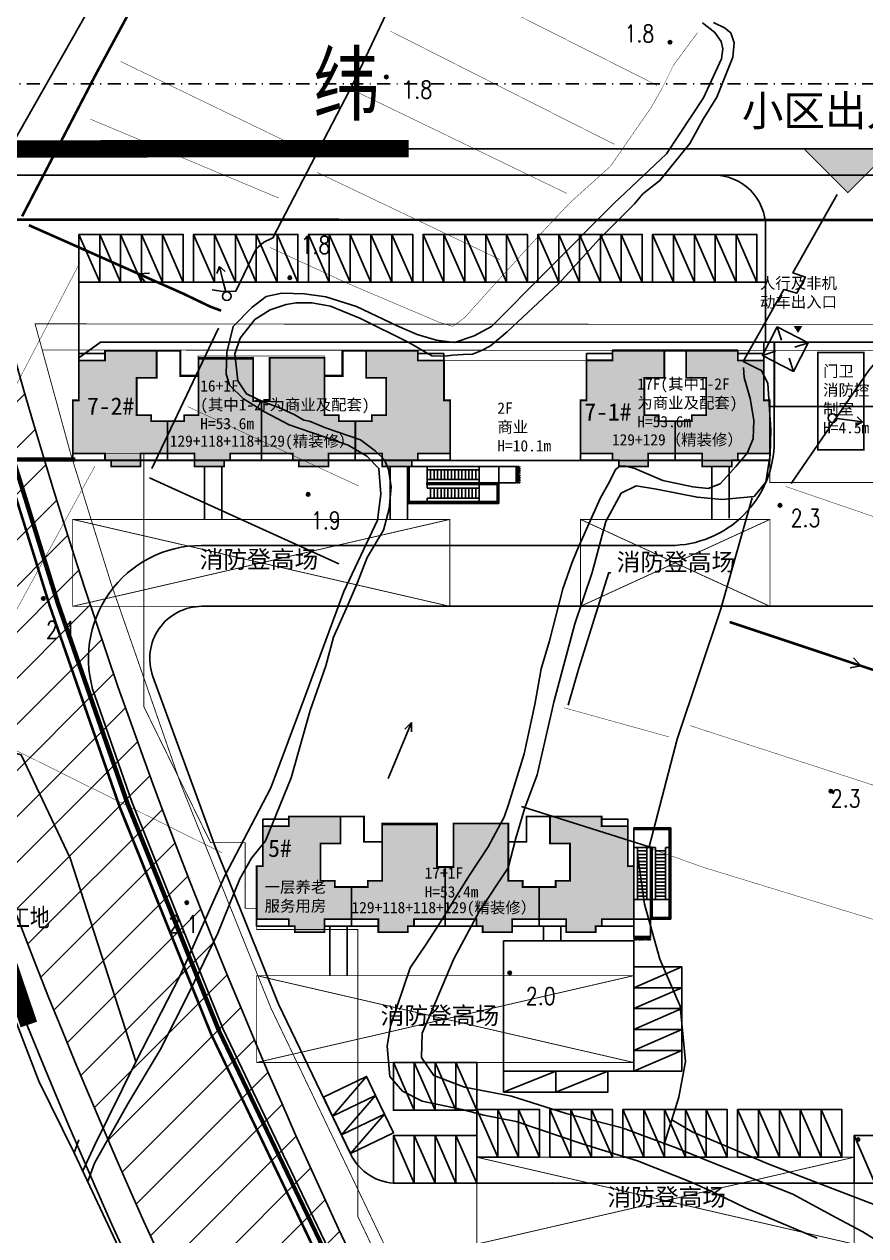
# Model space of a CAD drawing. Header units: millimetres. Extents: x 509011 to 512133, y 3502040 to 3502468.
# Drawn here: x 509215.7 to 509312.5, y 3502243.5 to 3502382.9 of the extents above; entities that cross this region are included whole.
import ezdxf
from ezdxf.enums import TextEntityAlignment as Align
from ezdxf.xclip import XClip

# ---------------------------------------------------------------- set-up
doc = ezdxf.new("R2010")
doc.units = ezdxf.units.MM
doc.header["$XCLIPFRAME"] = 0
for name, pattern in [('05-108-2 (01) 3F(2013 1018)$0$X-ME SHAFT SH$0$X_1st core$0$CENTER', [2, 1.25, -0.25, 0.25, -0.25]), ('AX-6-P01-50$0$AX-6-RF-50$0$Cells for Lilly - Default$0$DASHED', [0.75, 0.5, -0.25]), ('CENTER', [2, 1.25, -0.25, 0.25, -0.25]), ('DASH', [0.35, 0.25, -0.1]), ('DASHDOT', [1, 0.5, -0.25, 0, -0.25])]:
    doc.linetypes.add(name, pattern=pattern)
for name, color, linetype in [('0-禁止车辆开口方向', 251, 'Continuous'), ('A-RAIL', 2, 'Continuous'), ('A-ROOF-DRAN', 175, 'Continuous'), ('A-防火分区', 6, 'Continuous'), ('DM-尺寸标注', 251, 'Continuous'), ('dx', 251, 'Continuous'), ('HX-地块线', 253, 'DASHDOT'), ('JZD', 1, 'Continuous'), ('M-地下车库-UN CARBARN', 180, 'DASH'), ('RD-中线', 253, 'DASHDOT'), ('RD-侧石线', 253, 'Continuous'), ('RD-红线', 253, 'Continuous'), ('WALL', 9, 'Continuous'), ('xf', 34, 'Continuous'), ('YD-G1', 251, 'Continuous'), ('停车位', 9, 'Continuous'), ('小区道路', 254, 'Continuous'), ('文字', 7, 'Continuous'), ('标注', 3, 'Continuous'), ('路名', 253, 'Continuous')]:
    doc.layers.add(name, color=color, linetype=linetype)
doc.layers.add('32围墙边线', color=61, linetype='Continuous', lineweight=60)
doc.layers.add('填充', color=7, linetype='Continuous', plot=False)
doc.styles.add('CHART', font='ROMANS.shx', dxfattribs={"height": 2.4, "bigfont": 'hzdx.shx'})
doc.styles.add('DIMHT', font='simhei.ttf', dxfattribs={"width": 0.8})
doc.styles.add('GCD', font='ROMANS.shx', dxfattribs={"width": 0.8, "height": 2, "bigfont": 'hzdx.shx'})
doc.styles.get("Standard").update_dxf_attribs({"font": 'txt', "bigfont": 'gbcbig.shx'})
doc.linetypes.add('FENCELINE2', pattern='A,0.25,-0.1,[132,ltypeshp.shx,S=0.1,R=0,X=-0.1,Y=0],-0.1,1', length=1.45)
pattern_1 = [(45, (0, 0), (-2.6516504294, 2.6516504294), [])]

# ---------------------------------------------------------------- blocks, each defined once
blk = doc.blocks.new('ERHRYJUGYKI')
at = {"layer": 'JZD', "color": 8, "linetype": '05-108-2 (01) 3F(2013 1018)$0$X-ME SHAFT SH$0$X_1st core$0$CENTER', "ltscale": 5, "flags": 128}
blk.add_lwpolyline([(509218.62, 3502316.03), (509213.83, 3502331.37), (509207.07, 3502356.13), (509207.94, 3502357.26), (509210.41, 3502360.47), (509292.17, 3502360.41), (509364.21, 3502360.42), (509357.12, 3502328.01), (509383.37, 3502238.71), (509350.51, 3502155.43), (509318.65, 3502131.93), (509314.71, 3502129.02), (509310.39, 3502135.01), (509299.73, 3502150.26), (509284.29, 3502174.12), (509267.22, 3502204.72), (509258.95, 3502221.32), (509237.17, 3502266.75), (509226.65, 3502292.91)], close=True, dxfattribs=at)
blk = doc.blocks.new('B811C1')
at = {"layer": 'dx'}
for p, q in [((-3.5, 0), (3.5, 0)), ((3.5, 0), (2.5, 0.4)), ((2.5, -0.4), (3.5, 0))]:
    blk.add_line(p, q, dxfattribs=at)
blk = doc.blocks.new('B1021A')
at = {"layer": 'dx'}
for radius in [0.2, 0.15, 0.1, 0.05]:
    blk.add_circle((0, 0), radius, dxfattribs=at)
blk = doc.blocks.new('B831')
at = {"layer": 'dx'}
for p, q in [((-1.1, 0.6), (0, 0)), ((0, 0), (-1.1, -0.6))]:
    blk.add_line(p, q, dxfattribs=at)
blk = doc.blocks.new('B712A3')
at = {"layer": 'dx'}
for p, q in [((0.5, 0), (2, 0)), ((2, 0), (3.5, 0)), ((3.5, 0), (2.8, 0.5)), ((3.5, 0), (2.8, -0.5))]:
    blk.add_line(p, q, dxfattribs=at)
blk = doc.blocks.new('B713')
at = {"layer": 'dx'}
blk.add_circle((0, 0), 0.5, dxfattribs=at)
blk = doc.blocks.new('abcdefghijk')
at = {"layer": 'dx'}
h = blk.add_hatch(dxfattribs=at)
h.set_pattern_fill('ANSI31', color=256, scale=30, style=0)
h.set_pattern_definition(pattern_1)
h.paths.add_polyline_path([(509210.312, 3502360.336), (509195.021, 3502340.496), (509196.322, 3502335.555, 0.0947081), (509311.783, 3502107.838), (509314.23, 3502104.914), (509343.53, 3502103.429, -0.0327637), (509375.127, 3502130.434), (509361.674, 3502151.027), (509396.045, 3502238.141), (509369.502, 3502328.443), (509377.628, 3502365.59), (509365.344, 3502365.59), (509357.123, 3502328.006), (509383.369, 3502238.711), (509350.512, 3502155.431), (509318.652, 3502131.927, -0.0966524)])
at = {"layer": 'YD-G1'}
h = blk.add_hatch(dxfattribs=at)
h.set_pattern_fill('ANSI31', color=256, scale=30, style=0)
h.set_pattern_definition(pattern_1)
h.paths.add_polyline_path([(508668.589, 3502190.464), (508668.589, 3502258.554), (508668.589, 3502258.554), (508900.585, 3502258.554), (508900.585, 3502258.554), (509200.713, 3501964.355), (509200.713, 3501964.355, 0.1040717), (509272.885, 3502044.84), (509272.885, 3502044.84, -0.0028375), (509274.819, 3502048.147), (509274.819, 3502048.147), (509273.979, 3502058.966), (509273.979, 3502058.966), (509272.487, 3502060.762, -0.1156575), (509126.861, 3502365.59), (509126.861, 3502365.59), (509131.62, 3502365.59), (509131.62, 3502365.59), (509151.056, 3502350.306), (509151.056, 3502350.306), (509152.978, 3502342.387, 0.1073312), (509290.96, 3502069.719), (509293.428, 3502066.845), (509293.428, 3502066.845), (509295.256, 3502043.284), (509295.256, 3502043.284, 0.0077479), (509290.205, 3502034.84, -0.1447456), (509174.049, 3501924.505), (509174.049, 3501924.505), (509170.196, 3501934.564, 0.1827118), (509156.091, 3501950.413, -0.156056), (509070.458, 3502037.137, 0.2825101), (508820.75, 3502190.464)])
at = {"layer": '0-禁止车辆开口方向', "const_width": 2, "flags": 128}
for points in [[(509209.907, 3502368.59), (509259.907, 3502368.639)], [(509190.539, 3502343.604), (509216.206, 3502267.833)]]:
    blk.add_lwpolyline(points, dxfattribs=at)
at = {"layer": 'dx'}
for q in [(509221.971, 3502254.572), (509239.626, 3502214.372)]:
    blk.add_line((509221.429, 3502253.067), q, dxfattribs=at)
at = {"layer": 'dx', "flags": 128}
for points in [[(509221.429, 3502253.067), (509217.369, 3502261.295), (509211.961, 3502275.296), (509202.343, 3502301.744), (509195.511, 3502322.696), (509187.398, 3502351.858), (509180.892, 3502379.094), (509176.208, 3502403.289), (509173.075, 3502422.804), (509169.181, 3502452.591), (509167.094, 3502479.051), (509166.07, 3502500)], [(509293.694, 3502383.122), (509295.134, 3502382.006), (509295.854, 3502380.962), (509296.034, 3502380.098), (509295.89, 3502378.982), (509293.802, 3502374.482), (509289.554, 3502368.038), (509283.506, 3502362.314), (509275.694, 3502354.466), (509269.43, 3502348.166), (509267.45, 3502347.086), (509265.182, 3502346.33), (509263.094, 3502346.582), (509260.862, 3502347.23), (509258.558, 3502348.238), (509253.914, 3502350.47), (509250.386, 3502351.586), (509247.902, 3502351.91), (509245.31, 3502351.982), (509243.51, 3502351.622), (509241.854, 3502350.362), (509239.694, 3502348.166), (509238.974, 3502345.178), (509238.902, 3502342.73), (509239.298, 3502341.398), (509240.882, 3502339.85), (509243.33, 3502338.338), (509246.138, 3502336.862), (509249.954, 3502335.53), (509252.942, 3502334.522), (509255.066, 3502333.226), (509256.47, 3502331.822), (509256.686, 3502328.87), (509256.326, 3502325.882), (509252.438, 3502317.674), (509248.046, 3502305.722), (509244.05, 3502295.066), (509238.722, 3502284.878), (509233.61, 3502273.466), (509228.534, 3502263.602), (509223.782, 3502253.99), (509222.398, 3502251.006)], [(509294.949, 3502383.13), (509296.245, 3502382.53), (509296.941, 3502381.954), (509297.325, 3502380.802), (509297.181, 3502379.17), (509295.357, 3502374.538), (509293.773, 3502372.018), (509292.237, 3502369.21), (509288.805, 3502364.962), (509286.837, 3502363.426), (509285.877, 3502362.274), (509281.869, 3502358.266), (509277.189, 3502353.106), (509271.237, 3502347.538), (509269.317, 3502345.93), (509268.189, 3502345.354), (509267.229, 3502344.97), (509266.173, 3502344.946), (509264.949, 3502344.85), (509264.013, 3502344.754), (509262.573, 3502344.802), (509259.909, 3502346.338), (509254.341, 3502349.074), (509250.909, 3502350.514), (509248.773, 3502350.874), (509246.973, 3502350.898), (509245.821, 3502350.682), (509243.973, 3502350.082), (509242.197, 3502348.954), (509240.517, 3502346.818), (509239.893, 3502345.018), (509240.229, 3502341.922), (509241.237, 3502340.41), (509243.169, 3502339.486), (509244.946, 3502338.821), (509246.723, 3502338.044), (509247.833, 3502337.378), (509248.5, 3502337.267), (509250.333, 3502336.498), (509254.341, 3502335.106), (509256.045, 3502333.834), (509257.101, 3502332.802), (509257.581, 3502331.698), (509257.869, 3502329.706), (509257.653, 3502327.162), (509257.005, 3502324.714), (509255.133, 3502321.57), (509254.005, 3502318.714), (509252.877, 3502316.026), (509251.245, 3502312.402), (509250.357, 3502309.114), (509248.557, 3502303.954), (509246.373, 3502296.226), (509243.421, 3502288.954), (509241.813, 3502286.986), (509240.469, 3502284.586), (509237.925, 3502278.346), (509234.733, 3502271.674), (509231.325, 3502264.93), (509227.605, 3502258.69), (509223.765, 3502251.874), (509222.982, 3502249.764)], [(509205.179, 3502370.583), (509213.365, 3502367.501), (509224.605, 3502387.341), (509216.885, 3502390.021)], [(509259.685, 3502389.221), (509253.605, 3502376.261), (509244.285, 3502358.381), (509243.245, 3502357.861), (509242.365, 3502357.101), (509240.005, 3502352.221), (509238.565, 3502352.181), (509237.285, 3502352.381)], [(509300.506, 3502343.073), (509298.381, 3502344.13), (509303.061, 3502352.434), (509304.549, 3502351.978), (509305.533, 3502353.85), (509304.093, 3502354.33), (509309.181, 3502363.354)], [(509238.005, 3502347.981), (509230.365, 3502331.821)], [(509302.277, 3502348.119), (509302.77, 3502346.597)], [(509305.853, 3502346.294), (509304.331, 3502345.8)], [(509300.589, 3502344.812), (509302.111, 3502345.306)], [(509304.165, 3502342.987), (509303.672, 3502344.509)], [(509303.893, 3502330.106), (509312.785, 3502343.066), (509314.081, 3502344.65), (509315.773, 3502344.794), (509323.981, 3502342.886), (509334.673, 3502338.494)], [(509306.877, 3502243.258), (509298.789, 3502246.666), (509295.021, 3502248.49), (509292.501, 3502249.666), (509286.237, 3502252.138), (509282.565, 3502253.242), (509279.757, 3502254.154), (509272.269, 3502256.674), (509268.525, 3502257.394), (509266.053, 3502258.066), (509261.445, 3502259.026), (509259.189, 3502260.154), (509257.725, 3502261.834), (509257.437, 3502265.338), (509257.797, 3502267.666), (509260.077, 3502274.338), (509261.925, 3502277.098), (509263.533, 3502279.57), (509266.821, 3502284.922), (509269.053, 3502288.282), (509270.181, 3502290.442), (509270.877, 3502291.69), (509271.429, 3502293.25), (509273.181, 3502298.986), (509274.405, 3502304.674), (509275.125, 3502308.754), (509276.109, 3502311.97), (509277.621, 3502317.97), (509278.677, 3502320.922), (509279.229, 3502322.338), (509281.941, 3502328.386), (509283.021, 3502330.378), (509283.693, 3502331.698), (509284.197, 3502332.106), (509284.845, 3502332.106), (509285.901, 3502331.818), (509289.141, 3502330.45), (509292.573, 3502329.706), (509294.349, 3502329.514), (509295.741, 3502330.066), (509297.517, 3502332.034), (509298.837, 3502333.594), (509299.509, 3502335.25), (509299.605, 3502337.386), (509299.173, 3502339.858), (509298.501, 3502342.306), (509298.405, 3502343.434)], [(509302.623, 3502248.874), (509299.454, 3502250.102), (509294.702, 3502252.01), (509290.67, 3502253.63), (509284.442, 3502255.934), (509277.998, 3502257.59), (509271.734, 3502259.57), (509266.334, 3502260.614), (509262.806, 3502261.946), (509261.366, 3502264.034), (509261.438, 3502266.842), (509262.878, 3502270.118), (509265.074, 3502275.41), (509268.026, 3502280.846), (509271.338, 3502285.85), (509272.238, 3502289.27), (509273.246, 3502292.762), (509274.686, 3502296.578), (509276.63, 3502305.074), (509279.006, 3502313.93), (509281.022, 3502319.834), (509282.57, 3502325.738), (509284.334, 3502328.978), (509286.062, 3502329.806), (509288.402, 3502329.446), (509293.082, 3502328.51), (509295.962, 3502328.258), (509299.634, 3502328.582), (509301.002, 3502330.238), (509301.47, 3502333.406), (509301.578, 3502336.286), (509301.218, 3502341.614), (509300.462, 3502343.162)], [(509230.078, 3502330.738), (509251.845, 3502320.861)], [(509272.886, 3502292.906), (509287.574, 3502288.298), (509290.778, 3502300.682), (509295.818, 3502315.658), (509299.418, 3502328.438)], [(509283.152, 3502319.779), (509282.93, 3502319.834), (509282.474, 3502318.384)], [(509282.474, 3502318.384), (509279.474, 3502308.854), (509278.25, 3502304.57)], [(509286.278, 3502287.218), (509287.034, 3502281.674), (509288.798, 3502275.338), (509291.138, 3502269.938), (509291.75, 3502263.566), (509290.958, 3502259.462), (509289.842, 3502255.79), (509289.266, 3502253.918)], [(509337.507, 3502238.578), (509313.027, 3502247.254), (509301.327, 3502251.754), (509292.507, 3502255.498), (509290.167, 3502256.866)], [(509314.791, 3502242.322), (509312.127, 3502243.978), (509309.031, 3502245.634), (509304.099, 3502248.298), (509302.623, 3502248.874)]]:
    blk.add_lwpolyline(points, dxfattribs=at)
for points, const_width in [([(509254.382, 3502440.182), (509252.15, 3502434.782), (509251.214, 3502431.146), (509249.99, 3502427.15), (509249.81, 3502425.53), (509248.73, 3502422.758), (509244.05, 3502415.63), (509239.334, 3502406.018), (509232.242, 3502392.626), (509223.89, 3502377.146), (509215.426, 3502360.834)], 0.3), ([(509261.045, 3502389.821), (509269.525, 3502385.461), (509288.485, 3502375.901)], 0.05), ([(509293.129, 3502381.982), (509290.393, 3502378.274), (509289.025, 3502375.538), (509287.801, 3502373.378), (509283.121, 3502366.61), (509278.369, 3502362.326), (509273.653, 3502357.286), (509268.829, 3502351.958), (509266.345, 3502349.186), (509264.977, 3502348.178), (509263.501, 3502348.61), (509252.989, 3502353.074), (509243.953, 3502357.25)], 0.05), ([(509257.805, 3502382.141), (509283.605, 3502369.101)], 0.05), ([(509226.765, 3502378.661), (509247.205, 3502368.781)], 0.05), ([(509278.125, 3502363.461), (509253.965, 3502375.141)], 0.05), ([(509244.965, 3502362.941), (509223.285, 3502372.021)], 0.05), ([(509249.365, 3502365.901), (509270.405, 3502355.861)], 0.05), ([(509216.205, 3502359.821), (509233.965, 3502351.941), (509237.045, 3502350.461), (509238.325, 3502349.981)], 0.3), ([(509213.605, 3502339.221), (509222.085, 3502355.541)], 0.05), ([(509234.485, 3502338.941), (509254.125, 3502329.821)], 0.05), ([(509303.257, 3502329.755), (509329.817, 3502320.635), (509335.777, 3502338.915)], 0.05), ([(509206.983, 3502303.126), (509207.805, 3502302.741), (509223.805, 3502332.101)], 0.05), ([(509333.497, 3502301.915), (509296.817, 3502314.155)], 0.3), ([(509289.842, 3502300.934), (509277.782, 3502304.282)], 0.05), ([(509207.945, 3502302.748), (509238.437, 3502287.592)], 0.05), ([(509335.657, 3502288.115), (509292.257, 3502302.235)], 0.05), ([(509387.131, 3502257.143), (509354.331, 3502267.303), (509328.691, 3502275.223), (509293.731, 3502285.943), (509287.811, 3502288.063)], 0.05)]:
    blk.add_lwpolyline(points, dxfattribs=dict(at, const_width=const_width))
blk.add_lwpolyline([(509302.277, 3502348.119), (509305.853, 3502346.294), (509304.165, 3502342.987), (509300.589, 3502344.812)], close=True, dxfattribs=at)
at = {"layer": 'dx', "elevation": -1.55, "flags": 128}
blk.add_lwpolyline([(509199.028, 3502325.027), (509207.774, 3502300.949), (509215.318, 3502298.859), (509220.954, 3502286.976), (509228.515, 3502263.563)], dxfattribs=at)
at = {"layer": 'HX-地块线', "linetype": 'ByBlock', "ltscale": 0.5, "flags": 128}
for points in [[(509126.861, 3502365.59, 0.1156575), (509272.487, 3502060.762), (509273.979, 3502058.966)], [(509210.399, 3502359.996, 0.0965182), (509318.652, 3502131.927, 0.0965182)], [(509210.399, 3502359.996, 0.0965182), (509318.652, 3502131.927, 0.0965182)]]:
    blk.add_lwpolyline(points, format="xyb", dxfattribs=at)
at = {"layer": 'RD-中线', "ltscale": 3}
for points in [[(509196.739, 3503435.152), (509150.729, 3502560.517, 0.2386022), (509406.1, 3501982.299), (511122.293, 3500576.043)], [(507426.035, 3502079.972, -0.0599666), (508217.527, 3502340.104), (508365.626, 3502365.011, -0.0416792), (508498.307, 3502376.09), (510642.96, 3502376.09, -0.158296), (510877.963, 3502299.778), (511052.221, 3502173.264)]]:
    blk.add_lwpolyline(points, format="xyb", dxfattribs=at)
at = {"layer": 'RD-侧石线', "linetype": 'ByBlock', "ltscale": 60, "flags": 128}
blk.add_lwpolyline([(509209.907, 3502368.59), (509528.918, 3502368.59)], dxfattribs=at)
at = {"layer": 'RD-侧石线', "ltscale": 60, "flags": 128}
for points in [[(509153.941, 3502353.253), (509155.96, 3502344.833, 0.1083666), (509294.509, 3502070.904), (509297.371, 3502067.588)], [(509190.539, 3502343.604), (509191.94, 3502338.16, 0.0971838), (509310.849, 3502103.335), (509313.65, 3502100.015)]]:
    blk.add_lwpolyline(points, format="xyb", dxfattribs=at)
at = {"layer": 'RD-红线', "linetype": 'ByBlock', "ltscale": 60, "flags": 128}
blk.add_lwpolyline([(509214.361, 3502365.59), (509523.918, 3502365.59)], dxfattribs=at)
at = {"layer": 'RD-红线', "ltscale": 60, "flags": 128}
for points in [[(509151.056, 3502350.306), (509152.978, 3502342.387, 0.1073312), (509290.96, 3502069.719), (509293.428, 3502066.845)], [(509195.021, 3502340.496), (509196.322, 3502335.555, 0.0947081), (509311.783, 3502107.838), (509314.23, 3502104.914)]]:
    blk.add_lwpolyline(points, format="xyb", dxfattribs=at)
at = {"layer": 'dx'}
for name, p in [('B1021A', (509289.954, 3502380.873)), ('B1021A', (509257.329, 3502376.877)), ('B1021A', (509246.229, 3502353.773)), ('B713', (509238.965, 3502351.661)), ('B713', (509308.651, 3502337.623)), ('B1021A', (509248.341, 3502328.841)), ('B1021A', (509302.609, 3502327.58)), ('B1021A', (509217.871, 3502316.853)), ('B1021A', (509308.457, 3502294.689)), ('B1021A', (509234.367, 3502281.86)), ('B1021A', (509271.524, 3502273.787)), ('B1021A', (509311.587, 3502254.592))]:
    blk.add_blockref(name, p, dxfattribs=at)
for name, p, rotation in [('B831', (509228.852, 3502354.209), 156.0734406578699), ('B712A3', (509238.965, 3502351.661), 103.7154003168243), ('B712A3', (509308.651, 3502337.623), 352.9369585021882), ('B831', (509311.919, 3502309.115), 341.5463086901937), ('B811C1', (509258.875, 3502299.365), 67.35754216374472)]:
    blk.add_blockref(name, p, dxfattribs=dict(at, rotation=rotation))
at = {"layer": 'dx', "style": 'GCD', "width": 0.8}
for s, p in [('1.8', (509284.722, 3502380.873)), ('1.8', (509259.176, 3502374.418)), ('1.8', (509247.46, 3502356.54)), ('1.9', (509248.649, 3502324.845)), ('2.3', (509303.84, 3502325.121)), ('2.1', (509218.179, 3502312.242)), ('2.3', (509308.457, 3502292.845)), ('2.1', (509232.276, 3502278.38)), ('2.0', (509273.37, 3502270.099))]:
    blk.add_text(s, height=2, dxfattribs=at).set_placement(p)
at = {"layer": 'dx', "style": 'CHART'}
blk.add_text('施工地', height=2.4, dxfattribs=at).set_placement((509215.19, 3502280.178), align=Align.MIDDLE)
at = {"layer": '路名', "style": 'DIMHT', "width": 0.8}
blk.add_text('纬', height=7, dxfattribs=at).set_placement((509248.912, 3502372.577))
blk = doc.blocks.new('ergydtufyukiiu')
at = {"layer": 'M-地下车库-UN CARBARN', "const_width": 0.1}
for points in [[(509301.44, 3502332.71), (509301.44, 3502339.66), (509300.74, 3502339.66), (509300.74, 3502344.26), (509297.74, 3502344.26), (509297.74, 3502345.49), (509283.34, 3502345.48), (509283.34, 3502344.26), (509260.94, 3502344.26), (509260.94, 3502345.46), (509252.19, 3502345.46), (509252.19, 3502342.56), (509250.19, 3502342.56), (509250.19, 3502344.76), (509235.69, 3502344.76), (509235.69, 3502342.56), (509233.69, 3502342.56), (509233.69, 3502345.46), (509224.94, 3502345.46), (509224.94, 3502344.26), (509221.94, 3502344.26), (509221.94, 3502339.66), (509221.24, 3502339.66), (509221.24, 3502333.56), (509229.44, 3502333.56), (509229.44, 3502304.4), (509229.44, 3502304.4), (509237.11, 3502288.76), (509241.08, 3502288.76), (509241.08, 3502281.21), (509242.41, 3502281.21), (509242.41, 3502278.76), (509254.04, 3502278.76), (509254.04, 3502245.75), (509259.11, 3502235.16)], [(509320.24, 3502330.21), (509309.24, 3502330.21), (509301.44, 3502330.21), (509301.44, 3502332.71)]]:
    blk.add_lwpolyline(points, dxfattribs=at)
blk = doc.blocks.new('egsrthtyjuki')
at = {"layer": '填充'}
h = blk.add_hatch(color=4, dxfattribs=at)
h.dxf.hatch_style = 1
h.paths.add_polyline_path([(508938.78, 3502280.37), (508938.43, 3502280.37), (508938.43, 3502284.67), (508940.73, 3502284.67), (508940.73, 3502287.77), (508934.78, 3502287.77), (508934.78, 3502286.69), (508931.78, 3502286.69), (508931.78, 3502282.07), (508931.08, 3502282.07), (508931.08, 3502275.97), (508934.78, 3502275.97), (508934.78, 3502275.17), (508935.48, 3502275.17), (508935.48, 3502274.47), (508938.88, 3502274.47), (508938.88, 3502275.97), (508941.98, 3502275.97), (508941.98, 3502279.67), (508940.08, 3502279.67), (508940.08, 3502280.37)])
h = blk.add_hatch(color=4, dxfattribs=at)
h.dxf.hatch_style = 1
h.paths.add_polyline_path([(508966.78, 3502280.37), (508967.13, 3502280.37), (508967.13, 3502284.67), (508964.83, 3502284.67), (508964.83, 3502287.77), (508970.78, 3502287.77), (508970.78, 3502286.67), (508973.78, 3502286.67), (508973.78, 3502282.07), (508974.48, 3502282.07), (508974.48, 3502275.97), (508970.78, 3502275.97), (508970.78, 3502275.17), (508970.08, 3502275.17), (508970.08, 3502274.47), (508966.68, 3502274.47), (508966.68, 3502275.97), (508963.58, 3502275.97), (508963.58, 3502279.67), (508965.48, 3502279.67), (508965.48, 3502280.37)])
h = blk.add_hatch(color=5, dxfattribs=at)
h.dxf.hatch_style = 1
h.paths.add_polyline_path([(508945.53, 3502280.37), (508943.88, 3502280.37), (508943.88, 3502279.67), (508941.98, 3502279.67), (508941.98, 3502275.97), (508945.08, 3502275.97), (508945.08, 3502274.47), (508948.48, 3502274.47), (508948.48, 3502275.17), (508949.18, 3502275.17), (508949.18, 3502275.97), (508952.78, 3502275.97), (508952.78, 3502281.97), (508951.83, 3502281.97), (508951.83, 3502286.97), (508945.53, 3502286.97)])
h = blk.add_hatch(color=5, dxfattribs=at)
h.dxf.hatch_style = 1
h.paths.add_polyline_path([(508960.03, 3502280.37), (508961.68, 3502280.37), (508961.68, 3502279.67), (508963.58, 3502279.67), (508963.58, 3502275.97), (508960.48, 3502275.97), (508960.48, 3502274.47), (508957.08, 3502274.47), (508957.08, 3502275.17), (508956.38, 3502275.17), (508956.38, 3502275.97), (508952.78, 3502275.97), (508952.78, 3502281.97), (508953.73, 3502281.97), (508953.73, 3502286.97), (508960.03, 3502286.97)])
at = {"color": 2, "const_width": 0.2}
for points in [[(508952.78, 3502275.97), (508949.18, 3502275.97), (508949.18, 3502275.17), (508948.48, 3502275.17), (508948.48, 3502274.47), (508945.08, 3502274.47), (508945.08, 3502275.97), (508938.88, 3502275.97), (508938.88, 3502274.47), (508935.48, 3502274.47), (508935.48, 3502275.17), (508934.78, 3502275.17), (508934.78, 3502275.97), (508931.08, 3502275.97), (508931.08, 3502282.07), (508931.78, 3502282.07), (508931.78, 3502286.67), (508934.78, 3502286.67), (508934.78, 3502287.77), (508943.43, 3502287.77), (508943.43, 3502284.87), (508945.53, 3502284.87), (508945.53, 3502286.87), (508951.83, 3502286.87), (508951.83, 3502281.97), (508952.78, 3502281.97), (508953.73, 3502281.97), (508953.73, 3502286.97), (508960.03, 3502286.97), (508960.03, 3502284.87), (508962.13, 3502284.87), (508962.13, 3502287.77), (508970.77, 3502287.77), (508970.77, 3502286.67), (508973.78, 3502286.67), (508973.78, 3502282.07), (508974.48, 3502282.07), (508974.48, 3502275.97), (508970.78, 3502275.97), (508970.78, 3502275.17), (508970.08, 3502275.17), (508970.08, 3502274.47), (508966.68, 3502274.47), (508966.68, 3502275.97), (508960.48, 3502275.97), (508960.48, 3502274.47), (508957.08, 3502274.47), (508957.08, 3502275.17), (508956.38, 3502275.17), (508956.38, 3502275.97)], [(508938.78, 3502280.37), (508938.43, 3502280.37), (508938.43, 3502284.67), (508940.73, 3502284.67), (508940.73, 3502287.77), (508934.78, 3502287.77), (508934.78, 3502286.67), (508931.78, 3502286.67), (508931.78, 3502282.07), (508931.08, 3502282.07), (508931.08, 3502275.97), (508934.78, 3502275.97), (508934.78, 3502275.17), (508935.48, 3502275.17), (508935.48, 3502274.47), (508938.88, 3502274.47), (508938.88, 3502275.97), (508941.98, 3502275.97), (508941.98, 3502279.67), (508940.08, 3502279.67), (508940.08, 3502280.37)], [(508966.78, 3502280.37), (508967.13, 3502280.37), (508967.13, 3502284.67), (508964.83, 3502284.67), (508964.83, 3502287.77), (508970.78, 3502287.77), (508970.78, 3502286.67), (508973.78, 3502286.67), (508973.78, 3502282.07), (508974.48, 3502282.07), (508974.48, 3502275.97), (508970.78, 3502275.97), (508970.78, 3502275.17), (508970.08, 3502275.17), (508970.08, 3502274.47), (508966.68, 3502274.47), (508966.68, 3502275.97), (508963.58, 3502275.97), (508963.58, 3502279.67), (508965.48, 3502279.67), (508965.48, 3502280.37)], [(508945.53, 3502280.37), (508943.88, 3502280.37), (508943.88, 3502279.67), (508941.98, 3502279.67), (508941.98, 3502275.97), (508945.08, 3502275.97), (508945.08, 3502274.47), (508948.48, 3502274.47), (508948.48, 3502275.17), (508949.18, 3502275.17), (508949.18, 3502275.97), (508952.78, 3502275.97), (508952.78, 3502281.97), (508951.83, 3502281.97), (508951.83, 3502286.97), (508945.53, 3502286.97)], [(508960.03, 3502280.37), (508961.68, 3502280.37), (508961.68, 3502279.67), (508963.58, 3502279.67), (508963.58, 3502275.97), (508960.48, 3502275.97), (508960.48, 3502274.47), (508957.08, 3502274.47), (508957.08, 3502275.17), (508956.38, 3502275.17), (508956.38, 3502275.97), (508952.78, 3502275.97), (508952.78, 3502281.97), (508953.73, 3502281.97), (508953.73, 3502286.97), (508960.03, 3502286.97)]]:
    blk.add_lwpolyline(points, close=True, dxfattribs=at)
at = {"color": 6, "ltscale": 5}
for points in [[(508931.78, 3502287.47), (508934.78, 3502287.47), (508934.78, 3502286.67), (508931.78, 3502286.67)], [(508973.78, 3502287.47), (508970.78, 3502287.47), (508970.78, 3502286.67), (508973.78, 3502286.67)], [(508931.08, 3502275.97), (508934.78, 3502275.97), (508934.78, 3502275.17), (508931.08, 3502275.17)], [(508941.98, 3502275.97), (508938.88, 3502275.97), (508938.88, 3502275.17), (508941.98, 3502275.17)], [(508941.98, 3502275.97), (508945.08, 3502275.97), (508945.08, 3502275.17), (508941.98, 3502275.17)], [(508952.78, 3502275.97), (508949.18, 3502275.97), (508949.18, 3502275.17), (508952.78, 3502275.17)], [(508952.78, 3502275.97), (508956.38, 3502275.97), (508956.38, 3502275.17), (508952.78, 3502275.17)], [(508963.58, 3502275.97), (508960.48, 3502275.97), (508960.48, 3502275.17), (508963.58, 3502275.17)], [(508963.58, 3502275.97), (508966.68, 3502275.97), (508966.68, 3502275.17), (508963.58, 3502275.17)], [(508974.48, 3502275.97), (508970.78, 3502275.97), (508970.78, 3502275.17), (508974.48, 3502275.17)]]:
    blk.add_lwpolyline(points, close=True, dxfattribs=at)
blk = doc.blocks.new('eghrsdthdftjui')
at = {"layer": '填充'}
h = blk.add_hatch(color=4, dxfattribs=at)
h.dxf.hatch_style = 1
h.paths.add_polyline_path([(508938.78, 3502321.68), (508938.43, 3502321.68), (508938.43, 3502325.98), (508940.73, 3502325.98), (508940.73, 3502329.08), (508934.78, 3502329.08), (508934.78, 3502327.98), (508931.78, 3502327.98), (508931.78, 3502323.38), (508931.08, 3502323.38), (508931.08, 3502317.28), (508934.78, 3502317.28), (508934.78, 3502316.48), (508935.48, 3502316.48), (508935.48, 3502315.78), (508938.88, 3502315.78), (508938.88, 3502317.28), (508941.98, 3502317.28), (508941.98, 3502320.98), (508940.08, 3502320.98), (508940.08, 3502321.68)])
h = blk.add_hatch(color=4, dxfattribs=at)
h.dxf.hatch_style = 1
h.paths.add_polyline_path([(508945.18, 3502321.68), (508945.53, 3502321.68), (508945.53, 3502325.98), (508943.23, 3502325.98), (508943.23, 3502329.08), (508949.18, 3502329.08), (508949.18, 3502327.98), (508952.18, 3502327.98), (508952.18, 3502323.38), (508952.88, 3502323.38), (508952.88, 3502317.28), (508949.18, 3502317.28), (508949.18, 3502316.48), (508948.48, 3502316.48), (508948.48, 3502315.78), (508945.08, 3502315.78), (508945.08, 3502317.28), (508941.98, 3502317.28), (508941.98, 3502320.98), (508943.88, 3502320.98), (508943.88, 3502321.68)])
at = {"color": 2, "const_width": 0.2}
for points in [[(508952.88, 3502317.28), (508949.18, 3502317.28), (508949.18, 3502316.48), (508948.48, 3502316.48), (508948.48, 3502315.78), (508945.08, 3502315.78), (508945.08, 3502317.28), (508938.88, 3502317.28), (508938.88, 3502315.78), (508935.48, 3502315.78), (508935.48, 3502316.48), (508934.78, 3502316.48), (508934.78, 3502317.28), (508931.08, 3502317.28), (508931.08, 3502323.38), (508931.78, 3502323.38), (508931.78, 3502327.98), (508934.78, 3502327.98), (508934.78, 3502329.08), (508949.18, 3502329.08), (508949.18, 3502327.98), (508952.18, 3502327.98), (508952.18, 3502323.38), (508952.88, 3502323.38)], [(508938.78, 3502321.68), (508938.43, 3502321.68), (508938.43, 3502325.98), (508940.73, 3502325.98), (508940.73, 3502329.08), (508934.78, 3502329.08), (508934.78, 3502327.98), (508931.78, 3502327.98), (508931.78, 3502323.38), (508931.08, 3502323.38), (508931.08, 3502317.28), (508934.78, 3502317.28), (508934.78, 3502316.48), (508935.48, 3502316.48), (508935.48, 3502315.78), (508938.88, 3502315.78), (508938.88, 3502317.28), (508941.98, 3502317.28), (508941.98, 3502320.98), (508940.08, 3502320.98), (508940.08, 3502321.68)], [(508945.18, 3502321.68), (508945.53, 3502321.68), (508945.53, 3502325.98), (508943.23, 3502325.98), (508943.23, 3502329.08), (508949.18, 3502329.08), (508949.18, 3502327.98), (508952.18, 3502327.98), (508952.18, 3502323.38), (508952.88, 3502323.38), (508952.88, 3502317.28), (508949.18, 3502317.28), (508949.18, 3502316.48), (508948.48, 3502316.48), (508948.48, 3502315.78), (508945.08, 3502315.78), (508945.08, 3502317.28), (508941.98, 3502317.28), (508941.98, 3502320.98), (508943.88, 3502320.98), (508943.88, 3502321.68)]]:
    blk.add_lwpolyline(points, close=True, dxfattribs=at)
at = {"color": 6, "ltscale": 5}
for points in [[(508931.78, 3502328.79), (508934.78, 3502328.79), (508934.78, 3502327.99), (508931.78, 3502327.99)], [(508952.18, 3502328.78), (508949.18, 3502328.78), (508949.18, 3502327.98), (508952.18, 3502327.98)], [(508931.08, 3502317.28), (508934.78, 3502317.28), (508934.78, 3502316.48), (508931.08, 3502316.48)], [(508941.98, 3502317.28), (508938.88, 3502317.28), (508938.88, 3502316.48), (508941.98, 3502316.48)], [(508941.98, 3502317.28), (508945.08, 3502317.28), (508945.08, 3502316.48), (508941.98, 3502316.48)], [(508952.88, 3502317.28), (508949.18, 3502317.28), (508949.18, 3502316.48), (508952.88, 3502316.48)]]:
    blk.add_lwpolyline(points, close=True, dxfattribs=at)
blk = doc.blocks.new('REREPLK')
h = blk.add_hatch(color=1)
h.dxf.hatch_style = 1
h.paths.add_polyline_path([(224.47, 398.5), (234.47, 398.5), (229.47, 403.5)])
at = {"const_width": 0.1}
blk.add_lwpolyline([(224.47, 398.5), (234.47, 398.5), (229.47, 403.5), (224.47, 398.5)], dxfattribs=at)
blk = doc.blocks.new('15090')
at = {"layer": 'A-ROOF-DRAN', "linetype": 'DASH'}
h = blk.add_hatch(dxfattribs=at)
h.set_pattern_fill('ANSI32', color=256, scale=20, angle=405, style=0)
h.set_pattern_definition([(90, (-259994.46, -522478.79), (-95.25, 3e-14), []), (90, (-259962.71, -522447.04), (-95.25, 3e-14), [])])
h.paths.add_polyline_path([(4200, -12850), (2400, -12850), (2400, -12550), (4200, -12550)])
at = {"layer": 'A-RAIL'}
for p, q in [((4250, -12500), (4250, 0)), ((600, -2250), (200, -2250)), ((600, -2250), (600, -8250)), ((1750, -2650), (600, -2650)), ((1750, -2250), (1750, -8250)), ((1750, -2250), (2150, -2250)), ((2150, -2250), (2150, -8250)), ((2350, -2250), (2350, -8250)), ((2350, -2250), (4250, -2250)), ((2750, -2250), (2750, -8250)), ((3850, -2650), (2750, -2650)), ((3850, -2250), (3850, -8250)), ((1750, -3050), (600, -3050)), ((1750, -3450), (600, -3450)), ((1750, -3850), (600, -3850)), ((3850, -3050), (2750, -3050)), ((3850, -3450), (2750, -3450)), ((3850, -3850), (2750, -3850)), ((4250, -3200), (4250, -8650)), ((1750, -4250), (600, -4250)), ((1750, -4650), (600, -4650)), ((1750, -5050), (600, -5050)), ((1750, -5450), (600, -5450)), ((3850, -4250), (2750, -4250)), ((3850, -4650), (2750, -4650)), ((3850, -5050), (2750, -5050)), ((3850, -5450), (2750, -5450)), ((1750, -5850), (600, -5850)), ((1750, -6250), (600, -6250)), ((1750, -6650), (600, -6650)), ((3850, -5850), (2750, -5850)), ((3850, -6250), (2750, -6250)), ((3850, -6650), (2750, -6650)), ((2150, -8250), (200, -8250)), ((1750, -7050), (600, -7050)), ((1750, -7450), (600, -7450)), ((1750, -7850), (600, -7850)), ((1750, -8250), (600, -8250)), ((1750, -8250), (600, -8250)), ((2350, -8250), (2750, -8250)), ((3850, -7050), (2750, -7050)), ((3850, -7450), (2750, -7450)), ((3850, -7850), (2750, -7850)), ((3850, -8250), (2750, -8250)), ((3850, -8250), (4250, -8250)), ((2350, -10500), (4250, -10500)), ((2350, -12500), (4250, -12500))]:
    blk.add_line(p, q, dxfattribs=at)
for points in [[(2275, -2200), (2275, -10425), (75, -10425), (75, -75), (4250, -75)], [(4250, -125), (125, -125), (125, -10375), (2225, -10375), (2225, -2200)], [(2350, -10500), (2350, -12500)]]:
    blk.add_lwpolyline(points, dxfattribs=at)
at = {"layer": 'A-ROOF-DRAN', "linetype": 'DASH'}
blk.add_lwpolyline([(4250, -12900), (2350, -12900), (2350, -12500), (4250, -12500), (4250, -12900)], dxfattribs=at)
blk.add_lwpolyline([(4200, -12850), (2400, -12850), (2400, -12550), (4200, -12550)], close=True, dxfattribs=at)
at = {"layer": 'WALL'}
for p, q in [((0, -10500), (0, 0)), ((4250, 0), (0, 0)), ((200, -10300), (200, -200)), ((4250, -200), (200, -200)), ((2150, -10300), (2150, -2200)), ((2150, -2200), (2350, -2200)), ((2350, -10500), (2350, -2200)), ((4250, -4700), (4250, -5200)), ((0, -10500), (2350, -10500)), ((200, -10300), (2150, -10300))]:
    blk.add_line(p, q, dxfattribs=at)
blk = doc.blocks.new('thjyhkjlkololp')
at = {"color": 6, "linetype": 'DASH', "ltscale": 5, "const_width": 0.1}
blk.add_lwpolyline([(512438.91, 3502348.46), (512514.14, 3502348.41), (512575.89, 3502348.42), (512571.36, 3502327.73), (512597.42, 3502239.07), (512566.3, 3502160.19), (512538.34, 3502139.56), (512527.93, 3502154.45), (512512.69, 3502177.99), (512495.83, 3502208.23), (512487.66, 3502224.61), (512466.02, 3502269.77), (512455.65, 3502295.55), (512447.72, 3502318.38), (512443.01, 3502333.48)], close=True, dxfattribs=at)
at = {"color": 2, "const_width": 0.2}
for points in [[(512443.95, 3502344.56), (512443.95, 3502339.66), (512443.25, 3502339.66), (512443.25, 3502332.76), (512523.45, 3502332.75), (512523.45, 3502339.66), (512522.75, 3502339.66), (512522.75, 3502346.36), (512446.45, 3502346.36)], [(512522.75, 3502346.36), (512522.75, 3502339.66), (512523.45, 3502339.66), (512523.45, 3502338.96), (512541.45, 3502338.96), (512541.45, 3502346.36)], [(512528.95, 3502333.96), (512534.25, 3502333.96), (512534.25, 3502338.96), (512528.95, 3502338.96)]]:
    blk.add_lwpolyline(points, close=True, dxfattribs=at)
at = {"color": 2, "linetype": 'AX-6-P01-50$0$AX-6-RF-50$0$Cells for Lilly - Default$0$DASHED', "const_width": 0.2}
for points in [[(512523.95, 3502346.36), (512523.95, 3502338.96)], [(512528.95, 3502338.96), (512528.95, 3502345.16), (512534.25, 3502345.16), (512534.25, 3502338.96)]]:
    blk.add_lwpolyline(points, dxfattribs=at)
at = {"color": 4, "linetype": 'DASH', "ltscale": 5, "const_width": 0.1}
blk.add_lwpolyline([(512575.23, 3502345.42), (512571.36, 3502327.73), (512597.42, 3502239.07), (512566.3, 3502160.19), (512538.34, 3502139.56), (512527.93, 3502154.45), (512512.69, 3502177.99), (512495.83, 3502208.23), (512487.66, 3502224.61), (512466.02, 3502269.77), (512455.65, 3502295.55), (512447.72, 3502318.38), (512443.01, 3502333.48), (512439.73, 3502345.46), (512513.94, 3502345.41)], close=True, dxfattribs=at)
at = {"layer": '32围墙边线', "linetype": 'FENCELINE2'}
blk.add_lwpolyline([(512443.51, 3502332.86), (512436.44, 3502332.86), (512436.77, 3502331.66), (512441.54, 3502316.34), (512449.56, 3502293.27), (512460.06, 3502267.15), (512481.82, 3502221.75), (512490.08, 3502205.19), (512507.12, 3502174.64), (512522.54, 3502150.82), (512533.18, 3502135.59), (512537.19, 3502130.02), (512540.33, 3502132.33), (512572.08, 3502155.75), (512604.82, 3502238.74), (512578.58, 3502327.99), (512585.57, 3502359.42), (512584.95, 3502359.42)], dxfattribs=at)
at = {"layer": 'JZD', "linetype": 'DASHDOT', "ltscale": 5, "const_width": 0.3, "flags": 128}
blk.add_lwpolyline([(512440.59, 3502316.03), (512435.81, 3502331.37), (512429.04, 3502356.13), (512429.92, 3502357.26), (512432.39, 3502360.47), (512514.15, 3502360.41), (512586.19, 3502360.42), (512579.1, 3502328.01), (512605.35, 3502238.71), (512572.49, 3502155.43), (512540.63, 3502131.93), (512536.68, 3502129.02), (512532.36, 3502135.01), (512521.71, 3502150.26), (512506.26, 3502174.12), (512489.2, 3502204.72), (512480.92, 3502221.32), (512459.15, 3502266.75), (512448.63, 3502292.91)], close=True, dxfattribs=at)
at = {"layer": 'xf', "color": 14, "linetype": 'DASH', "ltscale": 0.005, "const_width": 0.1}
for points in [[(512443.23, 3502315.96), (512486.63, 3502315.96), (512486.63, 3502325.96), (512443.23, 3502325.96), (512443.23, 3502315.96), (512486.63, 3502325.96), (512486.63, 3502315.96), (512443.23, 3502325.96), (512443.23, 3502315.96)], [(512501.62, 3502315.96), (512523.45, 3502315.96), (512523.45, 3502325.96), (512501.65, 3502325.96), (512501.65, 3502315.96), (512523.45, 3502325.96), (512523.45, 3502315.96), (512501.65, 3502325.96), (512501.65, 3502315.96)], [(512464.4, 3502263.46), (512507.8, 3502263.46), (512507.8, 3502273.46), (512464.4, 3502273.46), (512464.4, 3502263.46), (512507.8, 3502273.46), (512507.8, 3502263.46), (512464.4, 3502273.46), (512464.4, 3502263.46)], [(512489.73, 3502242.56), (512533.13, 3502242.56), (512533.13, 3502252.56), (512489.73, 3502252.56), (512489.73, 3502242.56), (512533.13, 3502252.56), (512533.13, 3502242.56), (512489.73, 3502252.56), (512489.73, 3502242.56)]]:
    blk.add_lwpolyline(points, dxfattribs=at)
at = {"layer": '停车位', "ltscale": 0.01}
for points in [[(512443.95, 3502358.76), (512443.95, 3502353.26), (512446.35, 3502353.26), (512446.35, 3502358.76), (512443.95, 3502358.76), (512446.35, 3502353.26)], [(512446.35, 3502358.76), (512446.35, 3502353.26), (512448.75, 3502353.26), (512448.75, 3502358.76), (512446.35, 3502358.76), (512448.75, 3502353.26)], [(512448.75, 3502358.76), (512448.75, 3502353.26), (512451.15, 3502353.26), (512451.15, 3502358.76), (512448.75, 3502358.76), (512451.15, 3502353.26)], [(512451.15, 3502358.76), (512451.15, 3502353.26), (512453.55, 3502353.26), (512453.55, 3502358.76), (512451.15, 3502358.76), (512453.55, 3502353.26)], [(512453.55, 3502358.76), (512453.55, 3502353.26), (512455.95, 3502353.26), (512455.95, 3502358.76), (512453.55, 3502358.76), (512455.95, 3502353.26)], [(512457.15, 3502358.76), (512457.15, 3502353.26), (512459.55, 3502353.26), (512459.55, 3502358.76), (512457.15, 3502358.76), (512459.55, 3502353.26)], [(512459.55, 3502358.76), (512459.55, 3502353.26), (512461.95, 3502353.26), (512461.95, 3502358.76), (512459.55, 3502358.76), (512461.95, 3502353.26)], [(512461.95, 3502358.76), (512461.95, 3502353.26), (512464.35, 3502353.26), (512464.35, 3502358.76), (512461.95, 3502358.76), (512464.35, 3502353.26)], [(512464.35, 3502358.76), (512464.35, 3502353.26), (512466.75, 3502353.26), (512466.75, 3502358.76), (512464.35, 3502358.76), (512466.75, 3502353.26)], [(512466.75, 3502358.76), (512466.75, 3502353.26), (512469.15, 3502353.26), (512469.15, 3502358.76), (512466.75, 3502358.76), (512469.15, 3502353.26)], [(512470.35, 3502358.76), (512470.35, 3502353.26), (512472.75, 3502353.26), (512472.75, 3502358.76), (512470.35, 3502358.76), (512472.75, 3502353.26)], [(512472.75, 3502358.76), (512472.75, 3502353.26), (512475.15, 3502353.26), (512475.15, 3502358.76), (512472.75, 3502358.76), (512475.15, 3502353.26)], [(512475.15, 3502358.76), (512475.15, 3502353.26), (512477.55, 3502353.26), (512477.55, 3502358.76), (512475.15, 3502358.76), (512477.55, 3502353.26)], [(512477.55, 3502358.76), (512477.55, 3502353.26), (512479.95, 3502353.26), (512479.95, 3502358.76), (512477.55, 3502358.76), (512479.95, 3502353.26)], [(512479.95, 3502358.76), (512479.95, 3502353.26), (512482.35, 3502353.26), (512482.35, 3502358.76), (512479.95, 3502358.76), (512482.35, 3502353.26)], [(512483.55, 3502358.76), (512483.55, 3502353.26), (512485.95, 3502353.26), (512485.95, 3502358.76), (512483.55, 3502358.76), (512485.95, 3502353.26)], [(512485.95, 3502358.76), (512485.95, 3502353.26), (512488.35, 3502353.26), (512488.35, 3502358.76), (512485.95, 3502358.76), (512488.35, 3502353.26)], [(512488.35, 3502358.76), (512488.35, 3502353.26), (512490.75, 3502353.26), (512490.75, 3502358.76), (512488.35, 3502358.76), (512490.75, 3502353.26)], [(512490.75, 3502358.76), (512490.75, 3502353.26), (512493.15, 3502353.26), (512493.15, 3502358.76), (512490.75, 3502358.76), (512493.15, 3502353.26)], [(512493.15, 3502358.76), (512493.15, 3502353.26), (512495.55, 3502353.26), (512495.55, 3502358.76), (512493.15, 3502358.76), (512495.55, 3502353.26)], [(512496.75, 3502358.76), (512496.75, 3502353.26), (512499.15, 3502353.26), (512499.15, 3502358.76), (512496.75, 3502358.76), (512499.15, 3502353.26)], [(512499.15, 3502358.76), (512499.15, 3502353.26), (512501.55, 3502353.26), (512501.55, 3502358.76), (512499.15, 3502358.76), (512501.55, 3502353.26)], [(512501.55, 3502358.76), (512501.55, 3502353.26), (512503.95, 3502353.26), (512503.95, 3502358.76), (512501.55, 3502358.76), (512503.95, 3502353.26)], [(512503.95, 3502358.76), (512503.95, 3502353.26), (512506.35, 3502353.26), (512506.35, 3502358.76), (512503.95, 3502358.76), (512506.35, 3502353.26)], [(512506.35, 3502358.76), (512506.35, 3502353.26), (512508.75, 3502353.26), (512508.75, 3502358.76), (512506.35, 3502358.76), (512508.75, 3502353.26)], [(512509.95, 3502358.76), (512509.95, 3502353.26), (512512.35, 3502353.26), (512512.35, 3502358.76), (512509.95, 3502358.76), (512512.35, 3502353.26)], [(512512.35, 3502358.76), (512512.35, 3502353.26), (512514.75, 3502353.26), (512514.75, 3502358.76), (512512.35, 3502358.76), (512514.75, 3502353.26)], [(512514.75, 3502358.76), (512514.75, 3502353.26), (512517.15, 3502353.26), (512517.15, 3502358.76), (512514.75, 3502358.76), (512517.15, 3502353.26)], [(512517.15, 3502358.76), (512517.15, 3502353.26), (512519.55, 3502353.26), (512519.55, 3502358.76), (512517.15, 3502358.76), (512519.55, 3502353.26)], [(512519.55, 3502358.76), (512519.55, 3502353.26), (512521.95, 3502353.26), (512521.95, 3502358.76), (512519.55, 3502358.76), (512521.95, 3502353.26)], [(512507.8, 3502272.06), (512513.3, 3502272.06), (512513.3, 3502274.46), (512507.8, 3502274.46), (512507.8, 3502272.06), (512513.3, 3502274.46)], [(512507.8, 3502269.66), (512513.3, 3502269.66), (512513.3, 3502272.06), (512507.8, 3502272.06), (512507.8, 3502269.66), (512513.3, 3502272.06)], [(512507.8, 3502267.26), (512513.3, 3502267.26), (512513.3, 3502269.66), (512507.8, 3502269.66), (512507.8, 3502267.26), (512513.3, 3502269.66)], [(512507.8, 3502264.86), (512513.3, 3502264.86), (512513.3, 3502267.26), (512507.8, 3502267.26), (512507.8, 3502264.86), (512513.3, 3502267.26)], [(512507.8, 3502262.46), (512513.3, 3502262.46), (512513.3, 3502264.86), (512507.8, 3502264.86), (512507.8, 3502262.46), (512513.3, 3502264.86)], [(512480.13, 3502263.46), (512480.13, 3502257.96), (512482.53, 3502257.96), (512482.53, 3502263.46), (512480.13, 3502263.46), (512482.53, 3502257.96)], [(512482.53, 3502263.46), (512482.53, 3502257.96), (512484.93, 3502257.96), (512484.93, 3502263.46), (512482.53, 3502263.46), (512484.93, 3502257.96)], [(512484.93, 3502263.46), (512484.93, 3502257.96), (512487.33, 3502257.96), (512487.33, 3502263.46), (512484.93, 3502263.46), (512487.33, 3502257.96)], [(512487.33, 3502263.46), (512487.33, 3502257.96), (512489.73, 3502257.96), (512489.73, 3502263.46), (512487.33, 3502263.46), (512489.73, 3502257.96)], [(512492.8, 3502260.06), (512498.8, 3502260.06), (512498.8, 3502262.46), (512492.8, 3502262.46), (512492.8, 3502260.06), (512498.8, 3502262.46)], [(512498.8, 3502260.06), (512504.8, 3502260.06), (512504.8, 3502262.46), (512498.8, 3502262.46), (512498.8, 3502260.06), (512504.8, 3502262.46)], [(512477.04, 3502261.85), (512472.08, 3502259.46), (512473.12, 3502257.3), (512478.08, 3502259.68), (512477.04, 3502261.85), (512473.12, 3502257.3)], [(512478.08, 3502259.68), (512473.12, 3502257.3), (512474.16, 3502255.14), (512479.12, 3502257.52), (512478.08, 3502259.68), (512474.16, 3502255.14)], [(512489.73, 3502258.06), (512489.73, 3502252.56), (512492.13, 3502252.56), (512492.13, 3502258.06), (512489.73, 3502258.06), (512492.13, 3502252.56)], [(512492.13, 3502258.06), (512492.13, 3502252.56), (512494.53, 3502252.56), (512494.53, 3502258.06), (512492.13, 3502258.06), (512494.53, 3502252.56)], [(512494.53, 3502258.06), (512494.53, 3502252.56), (512496.93, 3502252.56), (512496.93, 3502258.06), (512494.53, 3502258.06), (512496.93, 3502252.56)], [(512498.13, 3502258.06), (512498.13, 3502252.56), (512500.53, 3502252.56), (512500.53, 3502258.06), (512498.13, 3502258.06), (512500.53, 3502252.56)], [(512500.53, 3502258.06), (512500.53, 3502252.56), (512502.93, 3502252.56), (512502.93, 3502258.06), (512500.53, 3502258.06), (512502.93, 3502252.56)], [(512502.93, 3502258.06), (512502.93, 3502252.56), (512505.33, 3502252.56), (512505.33, 3502258.06), (512502.93, 3502258.06), (512505.33, 3502252.56)], [(512506.53, 3502258.06), (512506.53, 3502252.56), (512508.93, 3502252.56), (512508.93, 3502258.06), (512506.53, 3502258.06), (512508.93, 3502252.56)], [(512508.93, 3502258.06), (512508.93, 3502252.56), (512511.33, 3502252.56), (512511.33, 3502258.06), (512508.93, 3502258.06), (512511.33, 3502252.56)], [(512511.33, 3502258.06), (512511.33, 3502252.56), (512513.73, 3502252.56), (512513.73, 3502258.06), (512511.33, 3502258.06), (512513.73, 3502252.56)], [(512513.73, 3502258.06), (512513.73, 3502252.56), (512516.13, 3502252.56), (512516.13, 3502258.06), (512513.73, 3502258.06), (512516.13, 3502252.56)], [(512516.13, 3502258.06), (512516.13, 3502252.56), (512518.53, 3502252.55), (512518.53, 3502258.05), (512516.13, 3502258.06), (512518.53, 3502252.55)], [(512519.73, 3502258.05), (512519.73, 3502252.55), (512522.13, 3502252.55), (512522.13, 3502258.05), (512519.73, 3502258.05), (512522.13, 3502252.55)], [(512522.13, 3502258.05), (512522.13, 3502252.55), (512524.53, 3502252.55), (512524.53, 3502258.05), (512522.13, 3502258.05), (512524.53, 3502252.55)], [(512524.53, 3502258.05), (512524.53, 3502252.55), (512526.93, 3502252.55), (512526.93, 3502258.05), (512524.53, 3502258.05), (512526.93, 3502252.55)], [(512526.93, 3502258.05), (512526.93, 3502252.55), (512529.33, 3502252.55), (512529.33, 3502258.05), (512526.93, 3502258.05), (512529.33, 3502252.55)], [(512529.33, 3502258.05), (512529.33, 3502252.55), (512531.73, 3502252.55), (512531.73, 3502258.05), (512529.33, 3502258.05), (512531.73, 3502252.55)], [(512479.12, 3502257.52), (512474.16, 3502255.14), (512475.2, 3502252.97), (512480.16, 3502255.36), (512479.12, 3502257.52), (512475.2, 3502252.97)], [(512480.13, 3502255.06), (512480.13, 3502249.56), (512482.53, 3502249.56), (512482.53, 3502255.06), (512480.13, 3502255.06), (512482.53, 3502249.56)], [(512482.53, 3502255.06), (512482.53, 3502249.56), (512484.93, 3502249.56), (512484.93, 3502255.06), (512482.53, 3502255.06), (512484.93, 3502249.56)], [(512484.93, 3502255.06), (512484.93, 3502249.56), (512487.33, 3502249.56), (512487.33, 3502255.06), (512484.93, 3502255.06), (512487.33, 3502249.56)], [(512487.33, 3502255.06), (512487.33, 3502249.56), (512489.73, 3502249.56), (512489.73, 3502255.06), (512487.33, 3502255.06), (512489.73, 3502249.56)], [(512533.13, 3502255.06), (512533.13, 3502249.56), (512535.53, 3502249.56), (512535.53, 3502255.06), (512533.13, 3502255.06), (512535.53, 3502249.56)]]:
    blk.add_lwpolyline(points, dxfattribs=at)
at = {"layer": '小区道路'}
for points in [[(512522.95, 3502346.36), (512522.95, 3502359.59, 0.414214), (512516.95, 3502365.59), (512511.36, 3502365.59)], [(512505.18, 3502183.5, -0.145712), (512499.86, 3502188.68), (512490.52, 3502205.42), (512482.27, 3502221.97), (512460.52, 3502267.36), (512450.03, 3502293.44), (512445.77, 3502305.69, -0.515955), (512458.05, 3502322.96), (512511.95, 3502322.96, 0.414214), (512523.95, 3502334.96), (512523.95, 3502339)], [(512547.65, 3502315.96), (512486.21, 3502315.96), (512458.11, 3502315.96, 0.521002), (512452.47, 3502307.9), (512459.56, 3502288.52)], [(512567.95, 3502306.61), (512572.56, 3502306.61, -0.332754), (512578.32, 3502302.3), (512590.43, 3502261.09, -0.500654), (512581.79, 3502249.56), (512480.59, 3502249.56, -0.288615), (512475.18, 3502252.96), (512466.93, 3502270.18), (512459.56, 3502288.52, -0.010641), (512459.47, 3502288.76)]]:
    blk.add_lwpolyline(points, format="xyb", dxfattribs=at)
at = {"layer": '小区道路', "ltscale": 5}
for points in [[(512522.95, 3502353.26), (512443.95, 3502353.26), (512443.95, 3502344.56), (512446.45, 3502346.36), (512522.95, 3502346.36)], [(512492.8, 3502262.46), (512507.8, 3502262.46), (512507.8, 3502277.46), (512492.8, 3502277.46)]]:
    blk.add_lwpolyline(points, close=True, dxfattribs=at)
at = {"layer": '小区道路'}
for points in [[(512458.41, 3502325.96), (512458.41, 3502332.06)], [(512460.41, 3502325.96), (512460.41, 3502332.06)], [(512479.76, 3502325.96), (512479.76, 3502332.06)], [(512481.76, 3502325.96), (512481.76, 3502332.06)], [(512516.76, 3502325.96), (512516.76, 3502332.06)], [(512518.76, 3502326.1), (512518.76, 3502332.06)], [(512472.8, 3502273.46), (512472.8, 3502279.16)], [(512474.8, 3502273.46), (512474.8, 3502279.16)], [(512497.4, 3502277.48), (512497.4, 3502279.16)], [(512499.4, 3502277.48), (512499.4, 3502279.16)]]:
    blk.add_lwpolyline(points, dxfattribs=at)
at = {"layer": '标注'}
blk.add_lwpolyline([(512526.68, 3502347.41, 0, 1, 0), (512526.68, 3502348.21, 1, 1, 0)], format="xyseb", dxfattribs=at)
at = {"rotation": 180}
blk.add_blockref('REREPLK', (512761.88, 3502767.06), dxfattribs=at)
for name, p in [('egsrthtyjuki', (3512.17, 57.59)), ('eghrsdthdftjui', (3570.57, 16.28)), ('egsrthtyjuki', (3533.32, 3.99))]:
    blk.add_blockref(name, p)
at = {"layer": 'A-防火分区', "xscale": 0.001, "yscale": 0.001, "zscale": 0.001, "rotation": 90}
blk.add_blockref('15090', (512481.76, 3502327.81), dxfattribs=at)
at = {"layer": 'A-防火分区', "xscale": -0.001, "yscale": 0.001, "zscale": 0.001}
blk.add_blockref('15090', (512512.05, 3502290.46), dxfattribs=at)
at = {"layer": 'xf', "color": 14, "linetype": 'DASH', "ltscale": 0.005, "char_height": 2, "width": 23.6399, "attachment_point": 1}
for insert in [(512457.84, 3502322.37), (512505.81, 3502322.06), (512478.66, 3502269.87), (512504.75, 3502248.97)]:
    blk.add_mtext('{\\fSimHei|b0|i0|c134|p49;消防登高场}', dxfattribs=dict(at, insert=insert))
at = {"layer": '文字', "attachment_point": 1}
for s, insert, char_height, width in [('{\\fSimHei|b0|i0|c134|p49;小区出入口}', (512520.22, 3502374.74), 3.5, 29.0681), ('{\\fSimHei|b0|i0|c134|p49;人行及非机动车出入口}', (512522.3, 3502353.8), 1.3, 9.4566), ('{\\fSimHei|b0|i0|c134|p49;门卫\\P消防控制室\\PH=4.5m}', (512529.56, 3502343.67), 1.3, 6.6306), ('{\\fSimHei|b0|i0|c134|p49;16+1F\\P(其中1-2F为商业及配套)\\PH=53.6m}', (512457.91, 3502341.98), 1.3, 20.1619), ('{\\fSimHei|b0|i0|c134|p49;17F(其中1-2F\\P为商业及配套)\\PH=53.6m}', (512508.19, 3502342.2), 1.3, 12.2854), ('{\\fSimHei|b0|i0|c134|p49;7-2#}', (512444.88, 3502340), 2, 35.4472), ('{\\fSimHei|b0|i0|c134|p49;2F\\P商业\\PH=10.1m}', (512492.09, 3502339.42), 1.3, 12.2854), ('{\\fSimHei|b0|i0|c134|p49;7-1#}', (512502.09, 3502339.33), 2, 35.4472), ('{\\fSimHei|b0|i0|c134|p49;129+129（精装修）}', (512505.27, 3502335.78), 1.3, 14.8916), ('{\\fSimHei|b0|i0|c134|p49;129+118+118+129(精装修）}', (512454.4, 3502335.63), 1.3, 21.602), ('{\\fSimHei|b0|i0|c134|p49;5#}', (512465.72, 3502289.12), 2, 35.4472), ('{\\fSimHei|b0|i0|c134|p49;17+1F\\PH=53.4m}', (512483.72, 3502285.92), 1.3, 6.6306), ('{\\fSimHei|b0|i0|c134|p49;一层养老服务用房}', (512465.31, 3502284.3), 1.3, 7.9889), ('{\\fSimHei|b0|i0|c134|p49;129+118+118+129(精装修）}', (512475.31, 3502281.94), 1.3, 21.3381)]:
    blk.add_mtext(s, dxfattribs=dict(at, insert=insert, char_height=char_height, width=width))

msp = doc.modelspace()

# ---------------------------------------------------------------- linework, layer by layer
at = {"layer": 'JZD', "linetype": 'CENTER', "const_width": 0.3, "flags": 128}
msp.add_lwpolyline([(509218.6, 3502316.03), (509213.82, 3502331.37), (509207.05, 3502356.13), (509207.93, 3502357.26), (509210.4, 3502360.47), (509292.16, 3502360.41), (509364.2, 3502360.42), (509357.11, 3502328.01), (509383.35, 3502238.71), (509350.5, 3502155.43), (509318.64, 3502131.93), (509314.69, 3502129.02), (509310.37, 3502135.01), (509299.72, 3502150.26), (509284.27, 3502174.12), (509267.21, 3502204.72), (509258.93, 3502221.32), (509237.16, 3502266.75), (509226.63, 3502292.91)], close=True, dxfattribs=at)

# ---------------------------------------------------------------- block references
at = {"color": 0}
msp.add_blockref('thjyhkjlkololp', (-3221.99, 0), dxfattribs=at)
msp.add_blockref('ERHRYJUGYKI', (0, 0))
at = {"layer": 'DM-尺寸标注'}
ref = msp.add_blockref('abcdefghijk', (0, 0), dxfattribs=at)
XClip(ref).set_block_clipping_path([(509011.373598366, 3502040.0176700689), (509616.1735983659, 3502467.6976700691)])
at = {"layer": '小区道路'}
msp.add_blockref('ergydtufyukiiu', (0, 0), dxfattribs=at)

doc.saveas('drawing.dxf')
